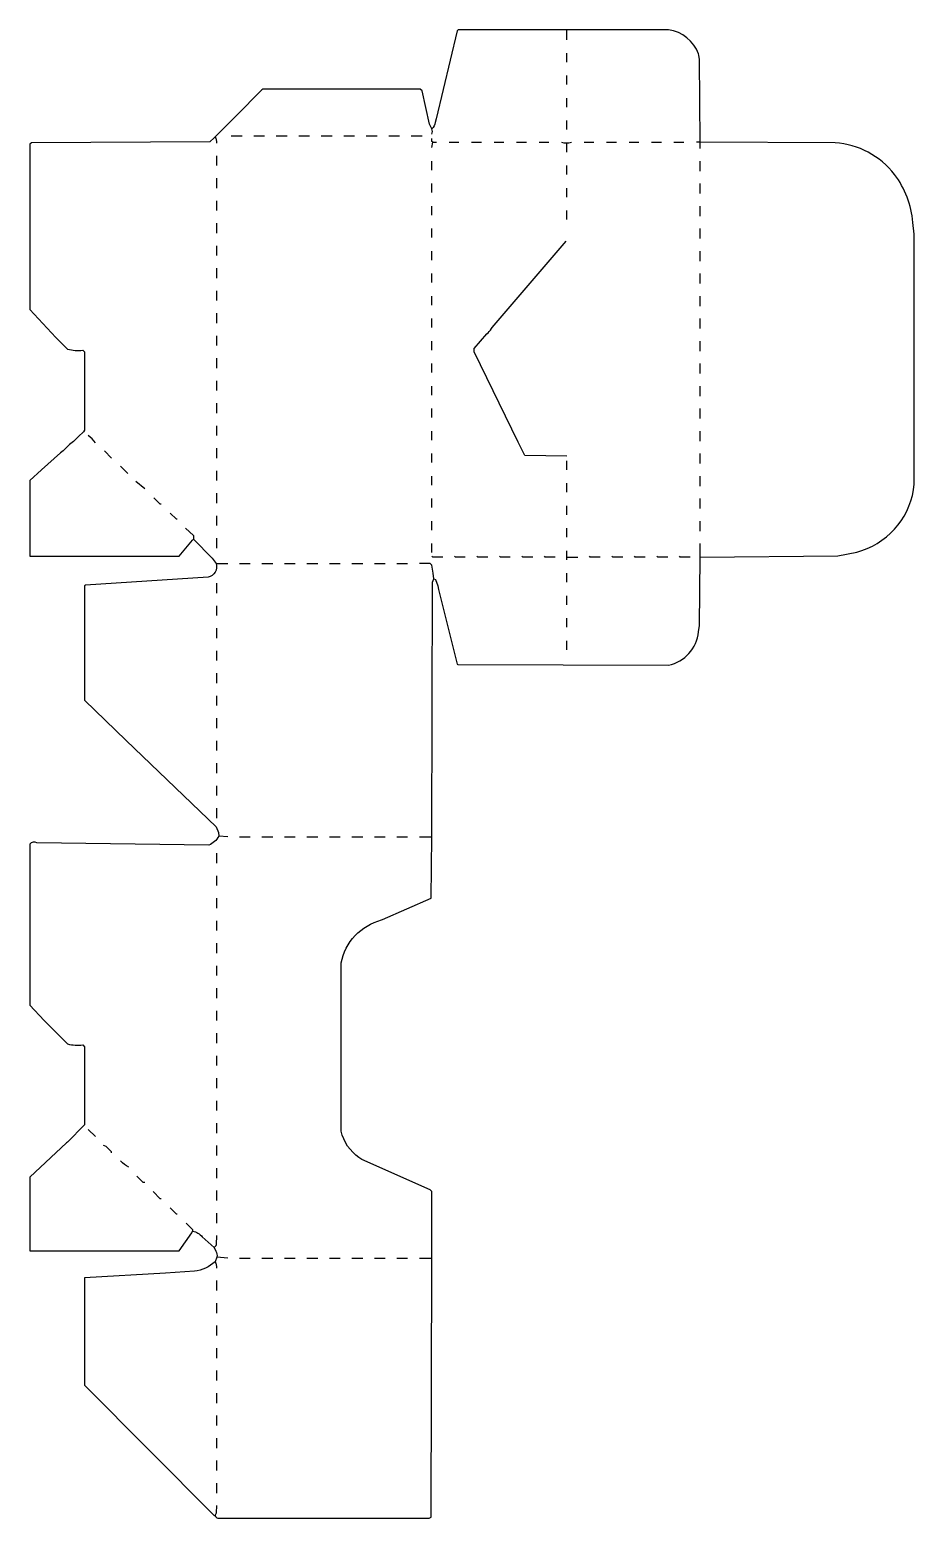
# Model space of a CAD drawing. Extents: x 51 to 1034, y 85 to 1739.
import ezdxf

# ---------------------------------------------------------------- set-up
doc = ezdxf.new("R2010")
doc.units = 0
doc.layers.get('0').update_dxf_attribs({"linetype": 'CONTINUOUS'})

msp = doc.modelspace()

# ---------------------------------------------------------------- linework, layer by layer
at = {"color": 250, "linetype": 'CONTINUOUS'}
for points in [[(796, 1607), (796, 1614), (795.505434, 1705.994682), (794.615385, 1710.923077), (794.3, 1712.1, 0.270454), (761, 1739), (527, 1739), (526, 1738), (502.647059, 1640.088235), (501.647059, 1636.088235, -0.14518), (498, 1629)], [(498, 1623, 0.139258), (498, 1629), (495.352941, 1634.088235), (487, 1671), (485, 1673), (310, 1673), (308.9, 1672.2), (280, 1643), (257, 1620), (256, 1619), (250.9975, 1614.497475), (53.0025, 1613.502525), (51, 1612), (51, 1428), (80, 1397), (93, 1384, 0.092515), (110, 1383), (112, 1381), (112, 1294), (110.8, 1292.1), (105, 1287), (101, 1283, -0.076982), (95, 1278), (91, 1274, -0.076982), (85, 1269), (64, 1250), (51, 1238), (51, 1154), (217, 1154), (232, 1172), (233, 1173)], [(259, 1613, 0.206094), (257, 1620)], [(642, 1614, 0.127025), (653, 1614)], [(796, 1153), (949.06, 1154.58), (970.088235, 1158.647059), (975.9, 1160.3, 0.29574), (1034, 1234), (1034, 1512), (1032.541176, 1524.964706, 0.137384), (1012.24, 1578.18, 0.211027), (945.996711, 1613.503333), (796, 1614), (792, 1614)], [(648, 1265), (601.042476, 1265.998192), (594.2, 1280.1), (593.8, 1280.9), (545, 1381), (545, 1385), (559, 1401, 0.076982), (564, 1407), (565, 1408), (647, 1504)], [(124, 1280, 0.107188), (116, 1288)], [(224, 1185), (233, 1177), (233, 1173), (253.75027, 1151.761622), (258, 1146, -0.4551), (249.1, 1130.8), (113, 1122), (112, 1121), (112, 994), (158.240912, 949.249835), (258.230769, 853.153846), (260.615385, 846.923077), (261, 843, -0.1953), (250, 833), (59.006664, 835.493153, 0.406469), (51, 834), (51, 655), (67, 638), (93, 612, 0.092515), (110, 611), (112, 609), (112, 522), (93, 503), (92, 502), (51, 464), (51, 382), (217, 382), (231, 402), (232, 404)], [(500, 1129), (502, 1128), (504.615385, 1120.923077), (505.384615, 1117.076923), (526, 1034), (526.9, 1033.8), (761, 1033, 0.323895), (794.352941, 1069.911765), (795.506577, 1077.006408), (796, 1153), (796, 1168)], [(225, 413), (232, 406), (232, 404, -0.180281), (242.769968, 397.750799), (256, 386), (257.769231, 381.846154, -0.185943), (259, 375), (257, 370, -0.15314), (233.969027, 359.464602), (201.970817, 357.466926), (112, 352), (112, 233), (256, 88), (257, 88, 0.226662), (260, 85), (495, 85), (497.000048, 86.006944), (498, 374), (498, 448), (496, 450), (419.9, 483.8), (416.846154, 485.769231, -0.181943), (397, 515), (397, 702, -0.286677), (442.1, 749.8), (442.9, 750.2), (497, 774), (498, 842), (498.498233, 1124.998246), (500, 1129), (499.430769, 1135.053846), (498, 1144), (496, 1146), (484, 1146)], [(161, 475, -0.08849), (152, 482)], [(259, 363, 0.206094), (257, 370)], [(257, 88, 0.129361), (258.560976, 91.04878), (259, 99)]]:
    msp.add_lwpolyline(points, format="xyb", dxfattribs=at)
for points in [[(648, 1728), (648, 1739)], [(648, 1703), (648, 1713)], [(648, 1678), (648, 1688)], [(648, 1653), (648, 1663)], [(648, 1628), (648, 1638)], [(275, 1621), (287, 1621)], [(300, 1621), (312, 1621)], [(325, 1621), (337, 1621)], [(350, 1621), (362, 1621)], [(375, 1621), (387, 1621)], [(400, 1621), (412, 1621)], [(425, 1621), (437, 1621)], [(450, 1621), (462, 1621)], [(475, 1621), (487, 1621)], [(498, 1608), (499, 1614), (498, 1615), (498, 1618)], [(499, 1614), (503, 1614)], [(517, 1614), (528, 1614)], [(542, 1614), (553, 1614)], [(567, 1614), (578, 1614)], [(592, 1614), (603, 1614)], [(617, 1614), (628, 1614)], [(648, 1603), (648, 1613)], [(667, 1614), (678, 1614)], [(692, 1614), (703, 1614)], [(717, 1614), (728, 1614)], [(742, 1614), (753, 1614)], [(767, 1614), (778, 1614)], [(259, 1588), (259, 1599)], [(498, 1583), (498, 1593)], [(648, 1578), (648, 1588)], [(796, 1582), (796, 1593)], [(259, 1563), (259, 1574)], [(498, 1558), (498, 1568)], [(648, 1553), (648, 1563)], [(796, 1557), (796, 1568)], [(259, 1538), (259, 1549)], [(498, 1533), (498, 1543)], [(796, 1532), (796, 1543)], [(259, 1513), (259, 1524)], [(648, 1528), (648, 1538)], [(498, 1508), (498, 1518)], [(796, 1507), (796, 1518)], [(259, 1488), (259, 1499)], [(498, 1483), (498, 1493)], [(796, 1482), (796, 1493)], [(259, 1463), (259, 1474)], [(498, 1458), (498, 1468)], [(796, 1457), (796, 1468)], [(259, 1438), (259, 1449)], [(498, 1433), (498, 1443)], [(796, 1432), (796, 1443)], [(259, 1413), (259, 1424)], [(498, 1408), (498, 1418)], [(796, 1407), (796, 1418)], [(259, 1388), (259, 1399)], [(498, 1383), (498, 1393)], [(796, 1382), (796, 1393)], [(259, 1363), (259, 1374)], [(498, 1358), (498, 1368)], [(796, 1357), (796, 1368)], [(259, 1338), (259, 1349)], [(498, 1333), (498, 1343)], [(796, 1332), (796, 1343)], [(259, 1313), (259, 1324)], [(498, 1308), (498, 1318)], [(796, 1307), (796, 1318)], [(259, 1288), (259, 1299)], [(498, 1283), (498, 1293)], [(796, 1282), (796, 1293)], [(259, 1263), (259, 1274)], [(142, 1263), (134, 1271)], [(498, 1258), (498, 1268)], [(648, 1250), (648, 1260)], [(796, 1257), (796, 1268)], [(160, 1246), (152, 1254)], [(259, 1238), (259, 1249)], [(498, 1233), (498, 1243)], [(796, 1232), (796, 1243)], [(259, 1213), (259, 1224)], [(648, 1225), (648, 1235)], [(197, 1212), (196, 1212), (189, 1219)], [(498, 1208), (498, 1218)], [(648, 1200), (648, 1210)], [(796, 1207), (796, 1218)], [(215, 1195), (214, 1195), (207, 1202)], [(259, 1188), (259, 1199)], [(498, 1183), (498, 1193)], [(796, 1182), (796, 1193)], [(648, 1175), (648, 1185)], [(259, 1163), (259, 1174)], [(498, 1158), (498, 1168)], [(648, 1150), (648, 1153), (648, 1160)], [(258, 1146), (271, 1146)], [(284, 1146), (296, 1146)], [(309, 1146), (321, 1146)], [(334, 1146), (346, 1146)], [(359, 1146), (371, 1146)], [(384, 1146), (396, 1146)], [(409, 1146), (421, 1146)], [(434, 1146), (446, 1146)], [(459, 1146), (471, 1146)], [(648, 1125), (648, 1135)], [(259, 1113), (259, 1124)], [(648, 1100), (648, 1110)], [(259, 1088), (259, 1099)], [(648, 1075), (648, 1085)], [(259, 1063), (259, 1074)], [(648, 1050), (648, 1060)], [(259, 1038), (259, 1049)], [(259, 1013), (259, 1024)], [(259, 988), (259, 999)], [(259, 963), (259, 974)], [(259, 938), (259, 949)], [(259, 913), (259, 924)], [(259, 888), (259, 899)], [(259, 863), (259, 874)], [(259, 813), (259, 824)], [(259, 788), (259, 799)], [(259, 763), (259, 774)], [(259, 738), (259, 749)], [(259, 713), (259, 724)], [(259, 688), (259, 699)], [(259, 663), (259, 674)], [(259, 638), (259, 649)], [(259, 613), (259, 624)], [(259, 588), (259, 599)], [(259, 563), (259, 574)], [(259, 538), (259, 549)], [(124, 509), (116, 517)], [(259, 513), (259, 524)], [(142, 491), (142, 492), (136, 498), (133.9, 498.8), (133, 499)], [(259, 488), (259, 499)], [(179, 458), (177, 458), (170, 465)], [(259, 463), (259, 474)], [(197, 440), (196, 440), (188, 448)], [(259, 438), (259, 449)], [(215, 423), (214, 423), (207, 430)], [(259, 413), (259, 424)], [(259, 338), (259, 349)], [(259, 313), (259, 324)], [(259, 288), (259, 299)], [(259, 263), (259, 274)], [(259, 238), (259, 249)], [(259, 213), (259, 224)], [(259, 188), (259, 199)], [(259, 163), (259, 174)], [(259, 138), (259, 149)], [(259, 113), (259, 124)]]:
    msp.add_lwpolyline(points, dxfattribs=at)
at = {"color": 247, "linetype": 'CONTINUOUS'}
msp.add_lwpolyline([(179, 1229), (169, 1237)], dxfattribs=at)
at = {"color": 252, "linetype": 'CONTINUOUS'}
for points in [[(510, 1153), (499, 1153), (498, 1154)], [(535, 1153), (524, 1153), (523, 1154)], [(560, 1153), (549, 1153), (548, 1154)], [(585, 1153), (574, 1153), (573, 1154)], [(610, 1153), (599, 1153), (598, 1154)], [(635, 1153), (624, 1153), (623, 1154)], [(685, 1153), (674, 1153), (673, 1154)], [(710, 1153), (699, 1153), (698, 1154)], [(735, 1153), (724, 1153), (723, 1154)], [(760, 1153), (749, 1153), (748, 1154)], [(785, 1153), (774, 1153), (773, 1154)]]:
    msp.add_lwpolyline(points, dxfattribs=at)
at = {"color": 251, "linetype": 'CONTINUOUS'}
for points in [[(648, 1153), (660, 1153)], [(271, 842), (261, 843)], [(284, 842), (296, 842)], [(309, 842), (321, 842)], [(334, 842), (346, 842)], [(359, 842), (371, 842)], [(384, 842), (396, 842)], [(409, 842), (421, 842)], [(434, 842), (446, 842)], [(459, 842), (471, 842)], [(484, 842), (498, 842)], [(271, 374), (259, 375)], [(284, 374), (296, 374)], [(309, 374), (321, 374)], [(334, 374), (346, 374)], [(359, 374), (371, 374)], [(384, 374), (396, 374)], [(409, 374), (421, 374)], [(434, 374), (446, 374)], [(459, 374), (471, 374)], [(484, 374), (498, 374)]]:
    msp.add_lwpolyline(points, dxfattribs=at)
at = {"color": 27, "linetype": 'CONTINUOUS'}
msp.add_lwpolyline([(256, 386, 0.083525), (258.54918, 389.040984), (259, 399)], format="xyb", dxfattribs=at)

doc.saveas('drawing.dxf')
